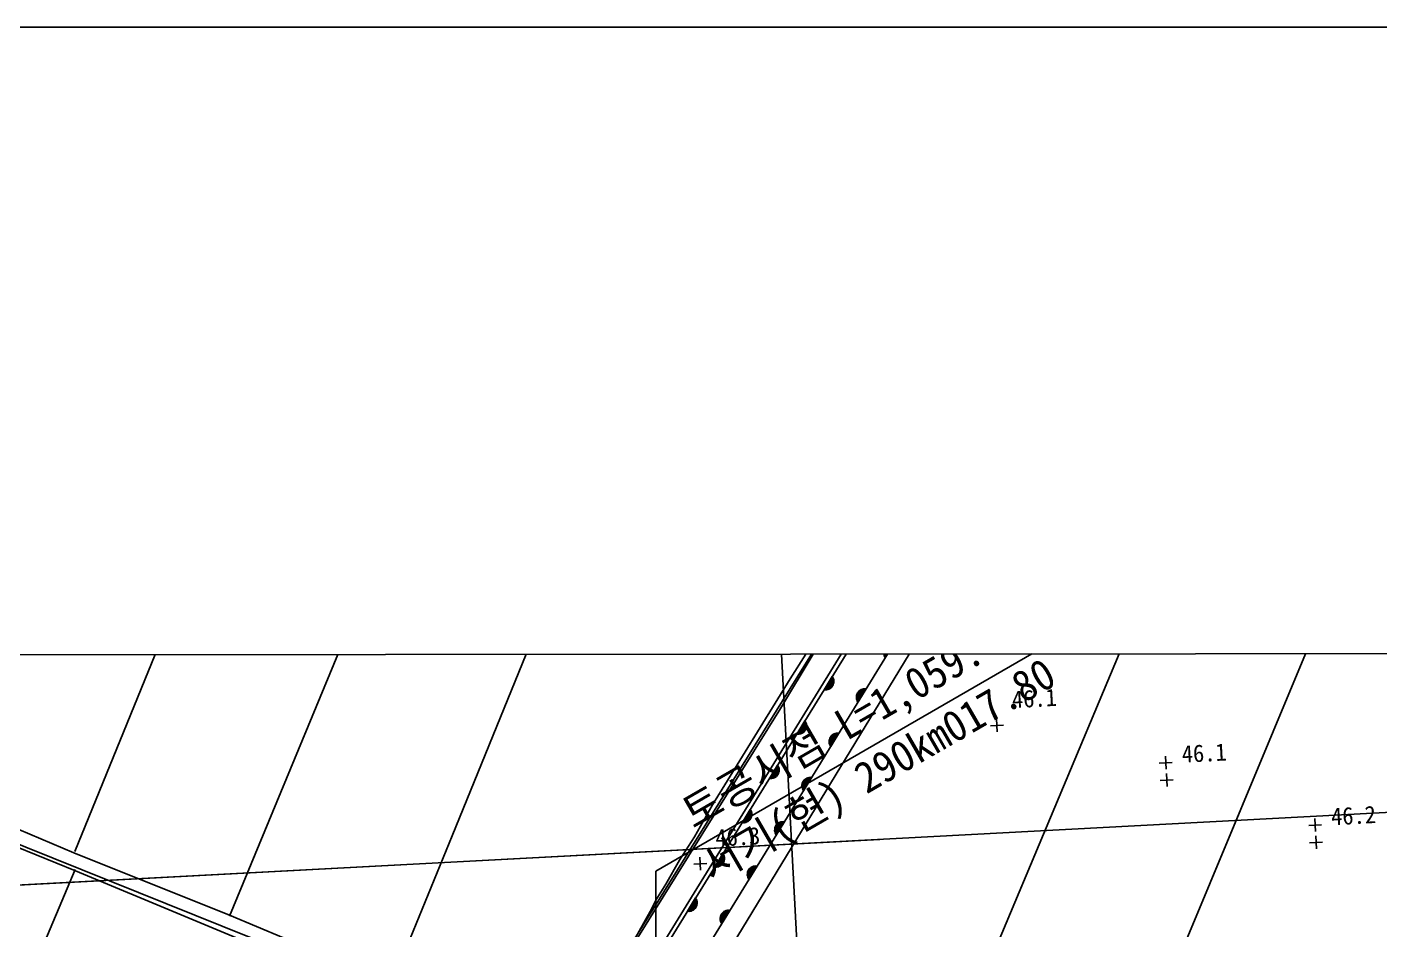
# Model space of a CAD drawing. Header units: millimetres. Extents: x 5094 to 5890, y 1103 to 1810.
# Drawn here: x 5326.7 to 5482.6, y 1514.9 to 1619.1 of the extents above; entities that cross this region are included whole.
import ezdxf
from ezdxf.enums import TextEntityAlignment as Align
from ezdxf.xclip import XClip

# ---------------------------------------------------------------- set-up
doc = ezdxf.new("R2010")
doc.units = ezdxf.units.MM
doc.header["$LTSCALE"] = 10
doc.header["$MEASUREMENT"] = 0
doc.header["$XCLIPFRAME"] = 2
doc.layers.add('TX-PAPR', color=2, linetype='Continuous', plot=False)
doc.layers.add('TZ-BASE', color=253, linetype='Continuous')
doc.styles.add('GHS', font='GulimChe.ttf')
doc.styles.add('GUL', font='GulimChe.ttf')

# ---------------------------------------------------------------- blocks, each defined once
blk = doc.blocks.new('JD-DTYDHG5DHG')
at = {"layer": 'TZ-BASE'}
for p, q in [((165.33, 140.66, 45.74), (132.03, 59.89, 45.74)), ((186.77, 140.66, 45.82), (150.82, 52.43, 45.82)), ((228.78, 140.66), (247.35, -209.21)), ((228.78, 140.66), (247.35, -209.21)), ((225.38, 130.39, 45.82), (194.28, 54.23, 45.82)), ((271.9, 115.84, 46.15), (433.43, 49.6, 46.15)), ((211.03, 28.69, 46.36), (263.81, 114.27, 46.36)), ((267.45, 112.56, 46.73), (193.12, -8.31, 46.73)), ((261.93, 112.28, 46.87), (217.32, 39.76, 46.87)), ((232.15, 68.91, 46.68), (258.92, 113.53, 46.68)), ((269.17, 111.71, 46.08), (216.74, 25.49, 46.08)), ((429.37, 47.34, 46.08), (269.17, 111.71, 46.08)), ((168.63, 44.97, 45.82), (195.3, 109.35, 45.82)), ((245.13, 13.16, 45.94), (284.11, 106.1, 45.94)), ((302.55, 99.1, 46.1), (263.72, 5.6, 46.1)), ((207.77, 30.19, 46.17), (244.57, 89.47, 46.17)), ((233.25, 72.36, 45.99), (243.04, 87.59, 45.99)), ((699.47, 78.02), (143.53, 48.52)), ((244.04, 75.49, 46.73), (244.21, 74.78, 46.73)), ((244.06, 75.14, 46.73), (244.51, 75.24, 46.73)), ((244.1, 74.99, 46.73), (244.39, 75.06, 46.73)), ((244.13, 75.77, 46.73), (244.32, 74.95, 46.73)), ((244.16, 74.85, 46.73), (244.28, 74.88, 46.73)), ((245.16, 76.31, 46.73), (244.22, 74.78, 46.73)), ((244.24, 75.95, 46.73), (244.44, 75.13, 46.73)), ((224.31, 57.83, 45.99), (233.25, 72.36, 45.99)), ((237.17, 71.07, 46.36), (238.11, 72.61, 46.36)), ((238.26, 71.78, 46.36), (237.49, 71.6, 46.36)), ((238.29, 71.94, 46.36), (237.6, 71.78, 46.36)), ((237.83, 71.21, 46.36), (237.67, 71.89, 46.36)), ((238.29, 72.09, 46.36), (237.71, 71.96, 46.36)), ((237.96, 71.3, 46.36), (237.78, 72.07, 46.36)), ((238.27, 72.24, 46.36), (237.82, 72.14, 46.36)), ((238.09, 71.43, 46.36), (237.89, 72.25, 46.36)), ((238.23, 72.39, 46.36), (237.93, 72.32, 46.36)), ((238.2, 71.61, 46.36), (238, 72.43, 46.36)), ((238.16, 72.53, 46.36), (238.04, 72.5, 46.36)), ((238.28, 71.9, 46.36), (238.12, 72.6, 46.36)), ((237.85, 71.22, 46.36), (237.21, 71.07, 46.36)), ((237.25, 71.06, 46.36), (237.22, 71.17, 46.36)), ((238.08, 71.43, 46.36), (237.26, 71.23, 46.36)), ((237.4, 71.07, 46.36), (237.33, 71.35, 46.36)), ((238.2, 71.61, 46.36), (237.38, 71.41, 46.36)), ((237.55, 71.09, 46.36), (237.45, 71.53, 46.36)), ((237.69, 71.14, 46.36), (237.56, 71.71, 46.36)), ((240.89, 70.33, 46.73), (241.58, 70.5, 46.73)), ((240.89, 70.18, 46.73), (241.47, 70.31, 46.73)), ((240.9, 70.37, 46.73), (241.07, 69.67, 46.73)), ((240.92, 70.49, 46.73), (241.7, 70.68, 46.73)), ((240.99, 70.66, 46.73), (241.81, 70.86, 46.73)), ((240.99, 70.66, 46.73), (241.18, 69.84, 46.73)), ((242.02, 71.2, 46.73), (241.07, 69.66, 46.73)), ((241.1, 70.84, 46.73), (241.92, 71.04, 46.73)), ((241.1, 70.84, 46.73), (241.29, 70.02, 46.73)), ((241.22, 70.97, 46.73), (241.4, 70.2, 46.73)), ((241.33, 71.05, 46.73), (241.97, 71.2, 46.73)), ((241.35, 71.06, 46.73), (241.51, 70.38, 46.73)), ((241.49, 71.13, 46.73), (241.63, 70.56, 46.73)), ((241.63, 71.18, 46.73), (241.74, 70.74, 46.73)), ((241.78, 71.21, 46.73), (241.85, 70.92, 46.73)), ((241.93, 71.21, 46.73), (241.96, 71.1, 46.73)), ((205.92, 26.89, 46.68), (232.15, 68.91, 46.68)), ((240.91, 70.03, 46.73), (241.36, 70.13, 46.73)), ((240.95, 69.88, 46.73), (241.25, 69.95, 46.73)), ((241.02, 69.74, 46.73), (241.14, 69.77, 46.73)), ((234.02, 65.97, 46.36), (234.96, 67.5, 46.36)), ((235.12, 67.14, 46.36), (234.67, 67.03, 46.36)), ((234.94, 66.33, 46.36), (234.74, 67.14, 46.36)), ((235.08, 67.28, 46.36), (234.78, 67.21, 46.36)), ((235.05, 66.5, 46.36), (234.85, 67.32, 46.36)), ((235.01, 67.42, 46.36), (234.9, 67.39, 46.36)), ((235.14, 66.79, 46.36), (234.97, 67.49, 46.36)), ((257.12, 66.23, 46.12), (257.04, 67.73, 46.12)), ((257.04, 67.73, 46.12), (257.08, 66.98, 46.12)), ((234.7, 66.11, 46.36), (234.06, 65.96, 46.36)), ((234.1, 65.96, 46.36), (234.07, 66.06, 46.36)), ((234.93, 66.32, 46.36), (234.12, 66.13, 46.36)), ((234.25, 65.96, 46.36), (234.19, 66.24, 46.36)), ((235.05, 66.5, 46.36), (234.23, 66.31, 46.36)), ((234.4, 65.98, 46.36), (234.3, 66.42, 46.36)), ((235.11, 66.67, 46.36), (234.34, 66.49, 46.36)), ((234.54, 66.03, 46.36), (234.41, 66.6, 46.36)), ((235.14, 66.83, 46.36), (234.45, 66.67, 46.36)), ((234.68, 66.1, 46.36), (234.52, 66.78, 46.36)), ((235.14, 66.99, 46.36), (234.56, 66.85, 46.36)), ((234.81, 66.2, 46.36), (234.63, 66.96, 46.36)), ((237.78, 65.38, 46.73), (238.55, 65.57, 46.73)), ((237.84, 65.55, 46.73), (238.66, 65.75, 46.73)), ((237.84, 65.55, 46.73), (238.04, 64.73, 46.73)), ((238.87, 66.09, 46.73), (237.93, 64.55, 46.73)), ((237.95, 65.73, 46.73), (238.15, 64.91, 46.73)), ((237.96, 65.73, 46.73), (238.77, 65.93, 46.73)), ((238.08, 65.86, 46.73), (238.26, 65.09, 46.73)), ((238.19, 65.94, 46.73), (238.83, 66.09, 46.73)), ((238.21, 65.95, 46.73), (238.37, 65.27, 46.73)), ((238.35, 66.02, 46.73), (238.48, 65.45, 46.73)), ((238.49, 66.07, 46.73), (238.59, 65.63, 46.73)), ((238.64, 66.1, 46.73), (238.71, 65.81, 46.73)), ((238.79, 66.1, 46.73), (238.82, 65.99, 46.73)), ((256.33, 66.94, 46.12), (257.83, 67.02, 46.12)), ((257.08, 66.98, 46.12), (256.33, 66.94, 46.12)), ((115.01, 65.05, 45.99), (193.9, 33.33, 45.99)), ((237.75, 65.22, 46.73), (238.44, 65.38, 46.73)), ((237.75, 65.06, 46.73), (238.33, 65.2, 46.73)), ((237.76, 65.26, 46.73), (237.92, 64.56, 46.73)), ((237.77, 64.92, 46.73), (238.22, 65.02, 46.73)), ((237.81, 64.77, 46.73), (238.11, 64.84, 46.73)), ((237.88, 64.63, 46.73), (238, 64.66, 46.73)), ((230.87, 60.86, 46.36), (231.81, 62.39, 46.36)), ((231.99, 61.68, 46.36), (231.82, 62.38, 46.36)), ((275.8, 62.63, 46.12), (277.3, 62.71, 46.12)), ((276.55, 62.67, 46.12), (275.8, 62.63, 46.12)), ((276.59, 61.92, 46.12), (276.51, 63.42, 46.12)), ((276.51, 63.42, 46.12), (276.55, 62.67, 46.12)), ((231.55, 61, 46.36), (230.91, 60.85, 46.36)), ((230.95, 60.85, 46.36), (230.92, 60.95, 46.36)), ((231.78, 61.21, 46.36), (230.97, 61.02, 46.36)), ((231.1, 60.85, 46.36), (231.04, 61.13, 46.36)), ((231.9, 61.39, 46.36), (231.08, 61.2, 46.36)), ((231.25, 60.88, 46.36), (231.15, 61.31, 46.36)), ((231.96, 61.56, 46.36), (231.19, 61.38, 46.36)), ((231.39, 60.92, 46.36), (231.26, 61.49, 46.36)), ((231.99, 61.73, 46.36), (231.3, 61.56, 46.36)), ((231.53, 60.99, 46.36), (231.37, 61.67, 46.36)), ((231.99, 61.88, 46.36), (231.41, 61.74, 46.36)), ((231.66, 61.09, 46.36), (231.48, 61.86, 46.36)), ((231.97, 62.03, 46.36), (231.52, 61.92, 46.36)), ((231.79, 61.22, 46.36), (231.59, 62.04, 46.36)), ((231.93, 62.17, 46.36), (231.63, 62.1, 46.36)), ((231.9, 61.4, 46.36), (231.7, 62.22, 46.36)), ((231.86, 62.31, 46.36), (231.75, 62.28, 46.36)), ((235.73, 60.98, 46.73), (234.79, 59.44, 46.73)), ((234.82, 60.62, 46.73), (235.63, 60.82, 46.73)), ((235.05, 60.83, 46.73), (235.68, 60.98, 46.73)), ((235.07, 60.84, 46.73), (235.23, 60.16, 46.73)), ((235.2, 60.91, 46.73), (235.34, 60.34, 46.73)), ((235.35, 60.96, 46.73), (235.45, 60.52, 46.73)), ((235.5, 60.98, 46.73), (235.56, 60.7, 46.73)), ((235.65, 60.99, 46.73), (235.67, 60.88, 46.73)), ((276.7, 59.93, 46.12), (276.62, 61.42, 46.12)), ((276.62, 61.42, 46.12), (276.66, 60.67, 46.12)), ((132.31, 60.02, 46.17), (150.68, 52.29, 46.17)), ((234.61, 60.11, 46.73), (235.3, 60.27, 46.73)), ((234.61, 60.15, 46.73), (234.78, 59.45, 46.73)), ((234.61, 59.95, 46.73), (235.19, 60.09, 46.73)), ((234.63, 59.8, 46.73), (235.08, 59.91, 46.73)), ((234.64, 60.27, 46.73), (235.41, 60.45, 46.73)), ((234.67, 59.66, 46.73), (234.97, 59.73, 46.73)), ((234.7, 60.44, 46.73), (235.52, 60.64, 46.73)), ((234.7, 60.44, 46.73), (234.9, 59.62, 46.73)), ((234.74, 59.52, 46.73), (234.85, 59.55, 46.73)), ((234.81, 60.62, 46.73), (235.01, 59.8, 46.73)), ((234.94, 60.75, 46.73), (235.12, 59.98, 46.73)), ((275.91, 60.63, 46.12), (277.41, 60.71, 46.12)), ((276.66, 60.67, 46.12), (275.91, 60.63, 46.12)), ((150.88, 50.21, 46.32), (132.09, 57.85, 46.32)), ((222.24, 54.12, 45.99), (224.31, 57.83, 45.99)), ((227.72, 55.75, 46.36), (228.66, 57.28, 46.36)), ((228.75, 56.29, 46.36), (227.93, 56.09, 46.36)), ((228.1, 55.77, 46.36), (228, 56.21, 46.36)), ((228.81, 56.46, 46.36), (228.04, 56.27, 46.36)), ((228.24, 55.81, 46.36), (228.11, 56.39, 46.36)), ((228.84, 56.62, 46.36), (228.15, 56.45, 46.36)), ((228.38, 55.89, 46.36), (228.22, 56.57, 46.36)), ((228.84, 56.77, 46.36), (228.26, 56.64, 46.36)), ((228.51, 55.98, 46.36), (228.33, 56.75, 46.36)), ((228.82, 56.92, 46.36), (228.37, 56.82, 46.36)), ((228.64, 56.11, 46.36), (228.44, 56.93, 46.36)), ((228.78, 57.07, 46.36), (228.48, 57, 46.36)), ((228.75, 56.29, 46.36), (228.55, 57.11, 46.36)), ((228.71, 57.2, 46.36), (228.6, 57.18, 46.36)), ((228.84, 56.57, 46.36), (228.67, 57.28, 46.36)), ((293.81, 54.72, 46.17), (293.73, 56.22, 46.17)), ((293.73, 56.22, 46.17), (293.77, 55.47, 46.17)), ((228.4, 55.9, 46.36), (227.76, 55.75, 46.36)), ((227.8, 55.74, 46.36), (227.77, 55.85, 46.36)), ((228.63, 56.11, 46.36), (227.82, 55.91, 46.36)), ((227.95, 55.74, 46.36), (227.89, 56.03, 46.36)), ((231.46, 54.84, 46.73), (232.05, 54.98, 46.73)), ((231.47, 55, 46.73), (232.16, 55.16, 46.73)), ((231.47, 55.04, 46.73), (231.64, 54.34, 46.73)), ((231.48, 54.69, 46.73), (231.93, 54.8, 46.73)), ((231.5, 55.16, 46.73), (232.27, 55.34, 46.73)), ((231.53, 54.55, 46.73), (231.82, 54.62, 46.73)), ((231.56, 55.33, 46.73), (232.38, 55.52, 46.73)), ((231.56, 55.32, 46.73), (231.75, 54.51, 46.73)), ((232.59, 55.86, 46.73), (231.65, 54.33, 46.73)), ((231.67, 55.51, 46.73), (232.49, 55.7, 46.73)), ((231.67, 55.5, 46.73), (231.86, 54.69, 46.73)), ((231.79, 55.63, 46.73), (231.98, 54.87, 46.73)), ((231.91, 55.72, 46.73), (232.54, 55.87, 46.73)), ((231.92, 55.73, 46.73), (232.09, 55.05, 46.73)), ((232.06, 55.8, 46.73), (232.2, 55.23, 46.73)), ((232.2, 55.85, 46.73), (232.31, 55.41, 46.73)), ((232.35, 55.87, 46.73), (232.42, 55.59, 46.73)), ((232.51, 55.87, 46.73), (232.53, 55.77, 46.73)), ((293.02, 55.43, 46.17), (294.51, 55.51, 46.17)), ((293.77, 55.47, 46.17), (293.02, 55.43, 46.17)), ((243.59, 53.83), (-0.03, 40.9)), ((194.28, 54.23, 45.82), (187.35, 37.27, 45.82)), ((220.5, 51.42, 45.99), (222.24, 54.12, 45.99)), ((231.59, 54.41, 46.73), (231.71, 54.44, 46.73)), ((293.12, 53.43, 46.17), (294.62, 53.51, 46.17)), ((293.87, 53.47, 46.17), (293.12, 53.43, 46.17)), ((293.91, 52.72, 46.17), (293.83, 54.22, 46.17)), ((293.83, 54.22, 46.17), (293.87, 53.47, 46.17)), ((150.68, 52.29, 46.17), (168.63, 45.08, 46.17)), ((222.93, 50.27, 46.26), (222.85, 51.77, 46.26)), ((222.85, 51.77, 46.26), (222.89, 51.02, 46.26)), ((224.57, 50.65, 46.36), (225.51, 52.18, 46.36)), ((225.69, 51.51, 46.36), (225, 51.35, 46.36)), ((225.23, 50.78, 46.36), (225.07, 51.46, 46.36)), ((225.69, 51.67, 46.36), (225.11, 51.53, 46.36)), ((225.36, 50.87, 46.36), (225.18, 51.64, 46.36)), ((225.67, 51.82, 46.36), (225.22, 51.71, 46.36)), ((225.49, 51, 46.36), (225.29, 51.82, 46.36)), ((225.63, 51.96, 46.36), (225.33, 51.89, 46.36)), ((225.6, 51.18, 46.36), (225.4, 52, 46.36)), ((225.56, 52.1, 46.36), (225.45, 52.07, 46.36)), ((225.69, 51.47, 46.36), (225.52, 52.17, 46.36)), ((111.52, -42.66, 46.2), (150.85, 50.35, 46.2)), ((193.88, 32.32, 46.32), (150.88, 50.21, 46.32)), ((218.91, 48.65, 45.99), (220.5, 51.42, 45.99)), ((222.14, 50.98, 46.26), (223.64, 51.06, 46.26)), ((222.89, 51.02, 46.26), (222.14, 50.98, 46.26)), ((225.25, 50.79, 46.36), (224.61, 50.64, 46.36)), ((224.65, 50.64, 46.36), (224.63, 50.74, 46.36)), ((225.48, 51, 46.36), (224.67, 50.81, 46.36)), ((224.8, 50.64, 46.36), (224.74, 50.92, 46.36)), ((225.6, 51.18, 46.36), (224.78, 50.99, 46.36)), ((224.95, 50.66, 46.36), (224.85, 51.1, 46.36)), ((225.66, 51.35, 46.36), (224.89, 51.17, 46.36)), ((225.09, 50.71, 46.36), (224.96, 51.28, 46.36)), ((228.32, 49.89, 46.73), (229.01, 50.05, 46.73)), ((228.33, 49.93, 46.73), (228.5, 49.23, 46.73)), ((228.35, 50.05, 46.73), (229.12, 50.23, 46.73)), ((228.41, 50.21, 46.73), (228.61, 49.4, 46.73)), ((228.42, 50.22, 46.73), (229.24, 50.41, 46.73)), ((229.44, 50.75, 46.73), (228.5, 49.22, 46.73)), ((228.53, 50.4, 46.73), (229.35, 50.59, 46.73)), ((228.53, 50.39, 46.73), (228.72, 49.58, 46.73)), ((228.65, 50.52, 46.73), (228.83, 49.76, 46.73)), ((228.76, 50.61, 46.73), (229.4, 50.76, 46.73)), ((228.78, 50.62, 46.73), (228.94, 49.94, 46.73)), ((228.92, 50.69, 46.73), (229.05, 50.12, 46.73)), ((229.06, 50.74, 46.73), (229.17, 50.3, 46.73)), ((229.21, 50.76, 46.73), (229.28, 50.48, 46.73)), ((229.36, 50.76, 46.73), (229.39, 50.66, 46.73)), ((217.77, 46.83, 45.99), (218.91, 48.65, 45.99)), ((228.32, 49.73, 46.73), (228.9, 49.87, 46.73)), ((228.34, 49.58, 46.73), (228.79, 49.69, 46.73)), ((228.38, 49.44, 46.73), (228.68, 49.51, 46.73)), ((228.45, 49.3, 46.73), (228.57, 49.33, 46.73)), ((217.31, 45.85, 45.99), (217.77, 46.83, 45.99)), ((221.42, 45.54, 46.36), (222.36, 47.07, 46.36)), ((222.48, 46.85, 46.36), (222.19, 46.78, 46.36)), ((222.45, 46.08, 46.36), (222.26, 46.9, 46.36)), ((222.42, 46.99, 46.36), (222.3, 46.96, 46.36)), ((222.54, 46.36, 46.36), (222.37, 47.06, 46.36)), ((214.18, 40.28, 45.99), (217.31, 45.85, 45.99)), ((222.1, 45.68, 46.36), (221.47, 45.53, 46.36)), ((221.5, 45.53, 46.36), (221.48, 45.63, 46.36)), ((222.33, 45.89, 46.36), (221.52, 45.7, 46.36)), ((221.65, 45.53, 46.36), (221.59, 45.81, 46.36)), ((222.45, 46.07, 46.36), (221.63, 45.88, 46.36)), ((221.8, 45.56, 46.36), (221.7, 45.99, 46.36)), ((222.51, 46.24, 46.36), (221.74, 46.06, 46.36)), ((221.95, 45.6, 46.36), (221.81, 46.17, 46.36)), ((222.54, 46.41, 46.36), (221.85, 46.24, 46.36)), ((222.08, 45.67, 46.36), (221.92, 46.35, 46.36)), ((222.55, 46.56, 46.36), (221.96, 46.42, 46.36)), ((222.21, 45.77, 46.36), (222.03, 46.54, 46.36)), ((222.53, 46.71, 46.36), (222.07, 46.6, 46.36)), ((222.34, 45.9, 46.36), (222.14, 46.72, 46.36)), ((225.27, 45.11, 46.73), (226.09, 45.3, 46.73)), ((226.3, 45.64, 46.73), (225.36, 44.11, 46.73)), ((225.38, 45.28, 46.73), (225.58, 44.47, 46.73)), ((225.39, 45.29, 46.73), (226.2, 45.48, 46.73)), ((225.51, 45.41, 46.73), (225.69, 44.65, 46.73)), ((225.62, 45.5, 46.73), (226.26, 45.65, 46.73)), ((225.64, 45.51, 46.73), (225.8, 44.83, 46.73)), ((225.78, 45.58, 46.73), (225.91, 45.01, 46.73)), ((225.92, 45.63, 46.73), (226.02, 45.19, 46.73)), ((226.07, 45.65, 46.73), (226.13, 45.37, 46.73)), ((226.22, 45.65, 46.73), (226.24, 45.55, 46.73)), ((168.63, 45.08, 46.17), (187.46, 37.2, 46.17)), ((225.18, 44.78, 46.73), (225.87, 44.94, 46.73)), ((225.18, 44.62, 46.73), (225.76, 44.76, 46.73)), ((225.19, 44.82, 46.73), (225.35, 44.12, 46.73)), ((225.2, 44.47, 46.73), (225.65, 44.58, 46.73)), ((225.21, 44.94, 46.73), (225.98, 45.12, 46.73)), ((225.24, 44.33, 46.73), (225.54, 44.4, 46.73)), ((225.27, 45.1, 46.73), (225.47, 44.28, 46.73)), ((225.31, 44.19, 46.73), (225.43, 44.22, 46.73))]:
    blk.add_line(p, q, dxfattribs=at)
at = {"layer": 'TZ-BASE', "linetype": 'Continuous'}
for p, q in [((217.76, 50.15), (269.69, 80.19)), ((217.8, 0.15), (217.76, 50.15))]:
    blk.add_line(p, q, dxfattribs=at)
at = {"layer": 'TZ-BASE'}
for centre, start, end in [((245.01, 75.35, 46.73), 81.0317, 215.7919), ((237.32, 72.04, 46.36), 260.9567, 35.7169), ((241.86, 70.23, 46.73), 81.0317, 215.7919), ((234.17, 66.93, 46.36), 260.9567, 35.7169), ((238.72, 65.12, 46.73), 81.0317, 215.7919), ((231.02, 61.82, 46.36), 260.9567, 35.7169), ((235.58, 60.01, 46.73), 81.0317, 215.7919), ((227.87, 56.72, 46.36), 260.9567, 35.7169), ((232.44, 54.9, 46.73), 81.0317, 215.7919), ((224.72, 51.61, 46.36), 260.9567, 35.7169), ((229.29, 49.79, 46.73), 81.0317, 215.7919), ((221.57, 46.5, 46.36), 260.9567, 35.7169), ((226.15, 44.68, 46.73), 81.0317, 215.7919)]:
    blk.add_arc(centre, 0.975, start, end, dxfattribs=at)
at = {"layer": 'TZ-BASE', "style": 'GHS'}
for s, p in [('토공시점 L=1,059.40', (240.22, 67.22)), ('서기(현) 290km017.80', (243.46, 61.61))]:
    blk.add_text(s, height=3.6, rotation=30.0471, dxfattribs=at).set_placement(p, align=Align.MIDDLE)
at = {"layer": 'TZ-BASE', "style": 'GUL'}
for s, p in [('46.1', (258.87, 68.96, 47.84)), ('46.1', (278.44, 62.66, 47.84)), ('46.2', (295.65, 55.45, 47.84)), ('46.3', (224.68, 53, 47.84))]:
    blk.add_text(s, height=2, rotation=3.0378, dxfattribs=at).set_placement(p)

msp = doc.modelspace()

# ---------------------------------------------------------------- linework, layer by layer
at = {"layer": 'TX-PAPR'}
for points in [[(5093.89, 1103.05), (5889.89, 1103.05), (5889.89, 1619.05), (5093.89, 1619.05)], [(5181.34, 1546.53), (5881.34, 1547.12), (5881.47, 1397.12), (5181.47, 1396.53)]]:
    msp.add_lwpolyline(points, close=True, dxfattribs=at)

# ---------------------------------------------------------------- block references
at = {"layer": 'TZ-BASE'}
ref = msp.add_blockref('JD-DTYDHG5DHG', (5181.4, 1471.53), dxfattribs=at)
XClip(ref).set_block_clipping_path([(-0.0634752176, 74.9999731397), (699.936274083, 75.5924085028), (700.0632245182, -74.4075377758), (0.0634752176, -74.9999731397)])

doc.saveas('drawing.dxf')
